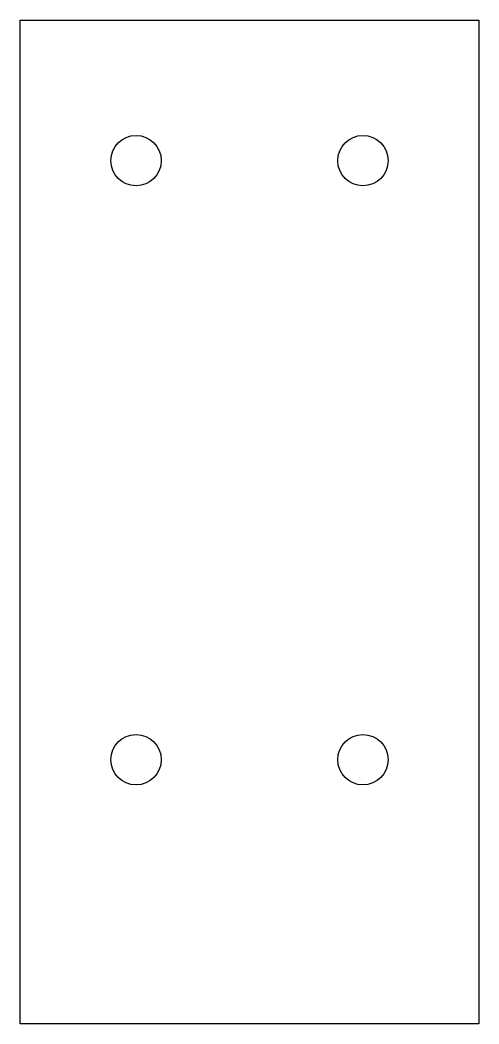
# Model space of a CAD drawing. Header units: inches. Extents: x 1.02 to 3.36, y 11.35 to 16.48.
import ezdxf

# ---------------------------------------------------------------- set-up
doc = ezdxf.new("R2010")
doc.units = ezdxf.units.IN
doc.header["$LTSCALE"] = 1.7325
doc.header["$MEASUREMENT"] = 0
doc.layers.get('0').update_dxf_attribs({"linetype": 'CONTINUOUS'})
doc.layers.add('02___PRT_ALL_AXES', color=7, linetype='CONTINUOUS')

msp = doc.modelspace()

# ---------------------------------------------------------------- linework, layer by layer
at = {"color": 1, "linetype": 'CONTINUOUS'}
for p, q in [((1.0219, 11.3525), (1.0219, 16.4775)), ((1.0219, 16.4775), (3.3619, 16.4775)), ((3.3619, 16.4775), (3.3619, 11.3525)), ((3.3619, 11.3525), (1.0219, 11.3525))]:
    msp.add_line(p, q, dxfattribs=at)
at = {"layer": '02___PRT_ALL_AXES', "color": 1, "linetype": 'CONTINUOUS'}
for centre in [(1.6134, 15.7598), (2.7704, 15.7598), (1.6134, 12.7015), (2.7704, 12.7015)]:
    msp.add_circle(centre, 0.1285, dxfattribs=at)

doc.saveas('drawing.dxf')
